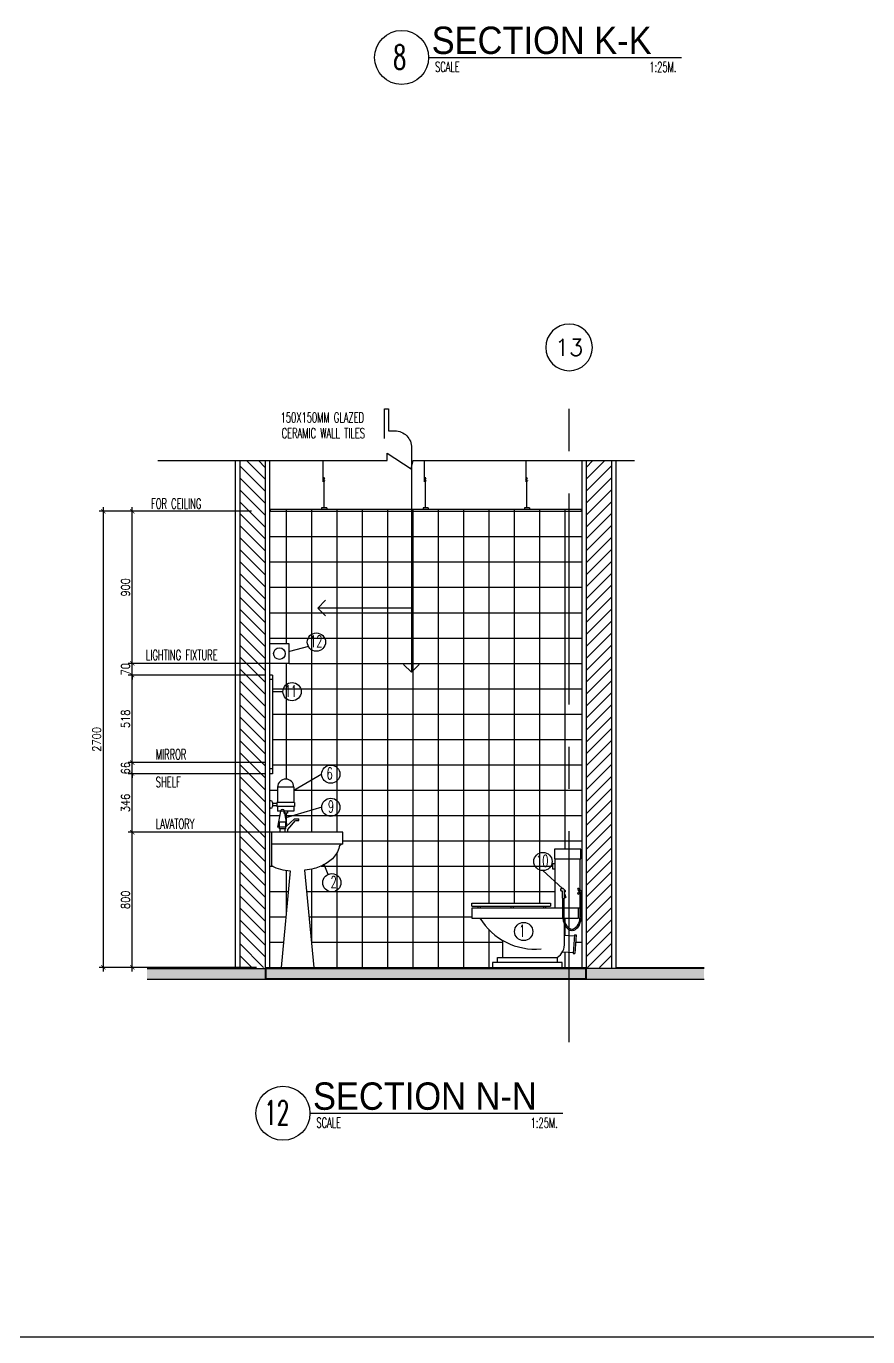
# Model space of a CAD drawing. Extents: x -233600 to -204723, y 196485 to 216410.
# Drawn here: x -214686 to -209704, y 196485 to 204245 of the extents above; entities that cross this region are included whole.
import ezdxf
from ezdxf.enums import TextEntityAlignment as Align

# ---------------------------------------------------------------- set-up
doc = ezdxf.new("R2010")
doc.units = 0
doc.header["$LTSCALE"] = 500
doc.header["$MEASUREMENT"] = 0
for name, pattern in [('CENTERX2', [4, 2.5, -0.5, 0.5, -0.5]), ('DASHED', [0.75, 0.5, -0.25]), ('HIDDEN2', [0.1875, 0.125, -0.0625])]:
    doc.linetypes.add(name, pattern=pattern)
doc.layers.get('0').update_dxf_attribs({"linetype": 'CONTINUOUS'})
doc.layers.get('DEFPOINTS').update_dxf_attribs({"linetype": 'CONTINUOUS'})
for name, color, linetype in [('AX-CR', 2, 'CONTINUOUS'), ('AX-TXT', 2, 'CONTINUOUS'), ('AXES', 11, 'CENTERX2'), ('Dimout', 4, 'CONTINUOUS'), ('DW', 7, 'CONTINUOUS'), ('ELE', 3, 'CONTINUOUS'), ('ELV', 7, 'CONTINUOUS'), ('FIX', 2, 'CONTINUOUS'), ('HatchA', 11, 'CONTINUOUS'), ('Plaster', 7, 'CONTINUOUS'), ('SANI', 2, 'CONTINUOUS'), ('Tile', 5, 'CONTINUOUS'), ('TITLE', 1, 'CONTINUOUS'), ('TXT', 2, 'CONTINUOUS'), ('TXT1', 2, 'CONTINUOUS'), ('WALL', 6, 'CONTINUOUS'), ('WallPartition', 2, 'CONTINUOUS'), ('Windows', 9, 'CONTINUOUS')]:
    doc.layers.add(name, color=color, linetype=linetype)
doc.styles.add('DIM', font='simplex.shx', dxfattribs={"width": 0.85})
doc.styles.add('ROMANS', font='romans.shx', dxfattribs={"width": 0.6})
doc.styles.add('TTXT', font='swisse.ttf', dxfattribs={"width": 0.9})
doc.dimstyles.new('DIM1-25', dxfattribs={"dimscale": 25, "dimtxt": 2, "dimasz": 1, "dimexe": 1, "dimexo": 1, "dimgap": 0.6, "dimtad": 1, "dimdec": 0, "dimdsep": 46, "dimtxsty": 'DIM', "dimblk1": 'ARCHTICK', "dimblk2": 'ARCHTICK', "dimsah": 1, "dimcen": 0.09, "dimdle": 1, "dimclrd": 256, "dimclrt": 2, "dimadec": 0, "dimazin": 0, "dimtfac": 1, "dimtdec": 0, "dimtix": 1, "dimtmove": 1, "dimatfit": 3, "dimldrblk": 'ARCHTICK', "dimfxl": 0, "dimtvp": 2, "dimtolj": 1, "dimtzin": 0, "dimarcsym": 0})

# ---------------------------------------------------------------- blocks, each defined once
blk = doc.blocks.new('A0-BOX')
at = {"layer": 'TITLE'}
blk.add_line((0, 0), (113.3, 0), dxfattribs=at)
blk = doc.blocks.new('walling')
at = {"layer": 'ELV'}
blk.add_line((0.1363, -1.1797), (-0.4198, -1.1797), dxfattribs=at)
blk.add_lwpolyline([(-0.025, -0.176), (-0.025, 0), (0, 0), (0, -0.1306), (0.0363, -0.1306, -0.414214), (0.1363, -0.2306), (0.1363, -1.5582)], format="xyb", dxfattribs=at)
at = {"layer": 'WALL'}
for p, q in [((-0.4198, -1.1797), (-0.3736, -1.1334)), ((-0.4198, -1.1797), (-0.3736, -1.2259)), ((0.1345, -1.56), (0.0882, -1.5137)), ((0.1345, -1.56), (0.1808, -1.5137))]:
    blk.add_line(p, q, dxfattribs=at)
at = {"layer": 'TXT', "style": 'ROMANS', "width": 0.6}
for s, p in [('150X150MM GLAZED', (-0.639, -0.0816)), ('CERAMIC WALL TILES', (-0.6331, -0.1746))]:
    blk.add_text(s, height=0.06, dxfattribs=at).set_placement(p)
blk = doc.blocks.new('_ARCHTICK')
at = {"color": 0, "linetype": 'ByBlock', "const_width": 0.15}
blk.add_lwpolyline([(-0.5, -0.5), (0.5, 0.5)], dxfattribs=at)
blk = doc.blocks.new('*D162')
at = {"layer": 'DEFPOINTS', "color": 0}
for p in [(-214058.1, 201372.7), (-213327.1, 201372.7), (-213348.4, 200472.7)]:
    blk.add_point(p, dxfattribs=at)
at = {"layer": 'Dimout', "color": 0, "lineweight": -2}
for p, q in [((-213352.1, 201372.7), (-214083.1, 201372.7)), ((-213373.4, 200472.7), (-214083.1, 200472.7))]:
    blk.add_line(p, q, dxfattribs=at)
at = {"layer": 'Dimout', "lineweight": -2}
blk.add_line((-214058.1, 200447.7), (-214058.1, 201397.7), dxfattribs=at)
at = {"layer": 'Dimout', "lineweight": -2, "xscale": 25, "yscale": 25, "zscale": 25}
for p, rotation in [((-214058.1, 201372.7), 90), ((-214058.1, 200472.7), 270)]:
    blk.add_blockref('_ARCHTICK', p, dxfattribs=dict(at, rotation=rotation))
at = {"layer": 'Dimout', "color": 2, "insert": (-214098.1, 200922.7), "char_height": 50, "attachment_point": 5, "rotation": 90, "style": 'DIM'}
blk.add_mtext('\\A1;900', dxfattribs=at)
blk = doc.blocks.new('*D159')
at = {"layer": 'DEFPOINTS', "color": 0}
for p in [(-214229, 201372.7), (-213327.1, 201372.7), (-213297.4, 198672.7)]:
    blk.add_point(p, dxfattribs=at)
at = {"layer": 'Dimout', "color": 0, "lineweight": -2}
for p, q in [((-213352.1, 201372.7), (-214254, 201372.7)), ((-213322.4, 198672.7), (-214254, 198672.7))]:
    blk.add_line(p, q, dxfattribs=at)
at = {"layer": 'Dimout', "lineweight": -2}
blk.add_line((-214229, 198647.7), (-214229, 201397.7), dxfattribs=at)
at = {"layer": 'Dimout', "lineweight": -2, "xscale": 25, "yscale": 25, "zscale": 25}
for p, rotation in [((-214229, 201372.7), 90), ((-214229, 198672.7), 270)]:
    blk.add_blockref('_ARCHTICK', p, dxfattribs=dict(at, rotation=rotation))
at = {"layer": 'Dimout', "color": 2, "insert": (-214269, 200022.7), "char_height": 50, "attachment_point": 5, "rotation": 90, "style": 'DIM'}
blk.add_mtext('\\A1;2700', dxfattribs=at)
blk = doc.blocks.new('A$C03B742BD')
at = {"layer": 'SANI'}
for p, q in [((0, 0.238), (0, 0.247)), ((0.003, 0.25), (0.01, 0.25)), ((0.003, 0.235), (0.007, 0.235)), ((0.0225, 0.192), (0.0225, 0.2375)), ((0.1091, 0.234), (0.1003, 0.2428)), ((0.1155, 0.2404), (0.1067, 0.2492)), ((0.01, 0.192), (0.01, 0.232)), ((0.012, 0.19), (0.0205, 0.19)), ((0.0225, 0.221), (0.0291, 0.197)), ((0.0225, 0.2172), (0.0282, 0.1967)), ((0.1091, 0.2324), (0.1003, 0.2237)), ((0.1155, 0.2261), (0.1067, 0.2173))]:
    blk.add_line(p, q, dxfattribs=at)
for points in [[(0.0225, 0.2283, 0.064258), (0.0248, 0.2292, 0.106392), (0.0269, 0.2311, 0.159292), (0.0277, 0.2335, 0.159292), (0.0269, 0.236, 0.106392), (0.0248, 0.2379, 0.066222), (0.0224, 0.2388, 0.057624)], [(0.0225, 0.2303, 0.046557), (0.0238, 0.2309, 0.106392), (0.0253, 0.2323, 0.159292), (0.0257, 0.2335, 0.159292), (0.0253, 0.2348, 0.106392), (0.0238, 0.2362, 0.046557), (0.0225, 0.2367, 0.057624)], [(0.12, 0.2271), (0.12, 0.09, -0.060702), (0.1156, 0.0539, -0.074102), (0.1043, 0.0264, -0.106911), (0.0852, 0.0059, -0.152771), (0.0663, 0, -0.152771), (0.0473, 0.0059, -0.106911), (0.0282, 0.0264, -0.074102), (0.0169, 0.0539, -0.060702), (0.0125, 0.09), (0.0125, 0.19)], [(0.1125, 0.2231), (0.1125, 0.09, -0.060702), (0.1083, 0.0557, -0.074102), (0.0978, 0.0302, -0.106911), (0.0809, 0.0121, -0.152771), (0.0663, 0.0075, -0.152771), (0.0516, 0.0121, -0.106911), (0.0347, 0.0302, -0.074102), (0.0242, 0.0557, -0.060702), (0.02, 0.09), (0.02, 0.19)]]:
    blk.add_lwpolyline(points, format="xyb", dxfattribs=at)
blk.add_circle((0.1163, 0.2332), 0.0072, dxfattribs=at)
for centre, radius, start, end in [((0.003, 0.247), 0.003, 90, 180), ((0.003, 0.238), 0.003, 180, 270), ((0.007, 0.232), 0.003, 0, 90), ((0.01, 0.2375), 0.0125, 0, 90), ((0.1035, 0.246), 0.0045, 45, 225), ((0.012, 0.192), 0.002, 180, 270), ((0.0205, 0.192), 0.002, 270, 0), ((0.0286, 0.1968), 0.0005, 194.53893, 16.23807), ((0.1035, 0.2205), 0.0045, 135, 315)]:
    blk.add_arc(centre, radius, start, end, dxfattribs=at)
blk = doc.blocks.new('COMP')
at = {"layer": 'FIX'}
for p, q in [((-0.0411, 0.35), (-0.0411, 0.6416)), ((0.1079, 0.35), (0.1079, 0.6416)), ((-0.0575, 0.6125), (-0.0575, 0.5833)), ((-0.0411, 0.6125), (-0.0575, 0.6125)), ((-0.0575, 0.5833), (-0.0411, 0.5833)), ((-0.5343, 0.3618), (-0.5343, 0.3792)), ((-0.5343, 0.3792), (-0.0685, 0.3792)), ((-0.5343, 0.3618), (-0.0685, 0.3618)), ((-0.5343, 0.35), (-0.5343, 0.2917)), ((0.1079, 0.35), (-0.5343, 0.35)), ((-0.4959, 0.35), (-0.4959, 0.3618)), ((-0.4825, 0.35), (-0.4825, 0.3618)), ((-0.301, 0.35), (-0.301, 0.3618)), ((-0.2876, 0.35), (-0.2876, 0.3618)), ((-0.1087, 0.35), (-0.1087, 0.3618)), ((-0.0953, 0.35), (-0.0953, 0.3618)), ((-0.0685, 0.3792), (-0.0685, 0.3618)), ((0.0971, 0.2917), (0.0971, 0.35)), ((-0.5343, 0.2917), (0.0971, 0.2917)), ((0.0146, 0.1458), (0.0146, 0.2917)), ((-0.3528, 0.1603), (-0.3528, 0.0583)), ((0.0146, 0.1914), (0.0738, 0.1873)), ((0.0741, 0.1923), (0.0665, 0.0825)), ((0.0741, 0.1923), (0.0841, 0.1916)), ((0.0841, 0.1916), (0.0765, 0.0818)), ((0.0027, 0.092), (0.0669, 0.0875)), ((0.0665, 0.0825), (0.0765, 0.0818)), ((-0.382, 0.0583), (-0.0292, 0.0583)), ((-0.382, 0.0292), (-0.382, 0.0583)), ((-0.0292, 0.0583), (-0.0292, 0.0292))]:
    blk.add_line(p, q, dxfattribs=at)
for points in [[(0.1117, 0.6416), (0.1117, 0.7), (-0.0449, 0.7), (-0.0449, 0.6416)], [(0, 0), (0, 0.0292), (-0.4111, 0.0292), (-0.4111, 0)]]:
    blk.add_lwpolyline(points, close=True, dxfattribs=at)
for centre, radius, start, end in [((-0.1594, 0.4916), 0.3837, 211.41144, 275.3446), ((-0.0802, 0.1385), 0.0951, 302.4712, 4.3987)]:
    blk.add_arc(centre, radius, start, end, dxfattribs=at)
blk = doc.blocks.new('*D161')
at = {"layer": 'DEFPOINTS', "color": 0}
for p in [(-214058.1, 200472.7), (-213213.1, 200472.7), (-213246.1, 200402.7)]:
    blk.add_point(p, dxfattribs=at)
at = {"layer": 'Dimout', "color": 0, "lineweight": -2}
for p, q in [((-213238.1, 200472.7), (-214083.1, 200472.7)), ((-213271.1, 200402.7), (-214083.1, 200402.7))]:
    blk.add_line(p, q, dxfattribs=at)
at = {"layer": 'Dimout', "lineweight": -2}
for p, q in [((-214058.1, 200472.7), (-214058.1, 200497.7)), ((-214058.1, 200402.7), (-214058.1, 200472.7)), ((-214058.1, 200402.7), (-214058.1, 200377.7))]:
    blk.add_line(p, q, dxfattribs=at)
at = {"layer": 'Dimout', "lineweight": -2, "xscale": 25, "yscale": 25, "zscale": 25}
for p, rotation in [((-214058.1, 200472.7), 270), ((-214058.1, 200402.7), 90)]:
    blk.add_blockref('_ARCHTICK', p, dxfattribs=dict(at, rotation=rotation))
at = {"layer": 'Dimout', "color": 2, "insert": (-214098.1, 200437.7), "char_height": 50, "attachment_point": 5, "rotation": 90, "style": 'DIM'}
blk.add_mtext('\\A1;70', dxfattribs=at)
blk = doc.blocks.new('*D165')
at = {"layer": 'DEFPOINTS', "color": 0}
for p in [(-214058.1, 200402.7), (-213246.1, 200402.7), (-213246.1, 199885)]:
    blk.add_point(p, dxfattribs=at)
at = {"layer": 'Dimout', "color": 0, "lineweight": -2}
for p, q in [((-213271.1, 200402.7), (-214083.1, 200402.7)), ((-213271.1, 199885), (-214083.1, 199885))]:
    blk.add_line(p, q, dxfattribs=at)
at = {"layer": 'Dimout', "lineweight": -2}
blk.add_line((-214058.1, 199860), (-214058.1, 200427.7), dxfattribs=at)
at = {"layer": 'Dimout', "lineweight": -2, "xscale": 25, "yscale": 25, "zscale": 25}
for p, rotation in [((-214058.1, 200402.7), 90), ((-214058.1, 199885), 270)]:
    blk.add_blockref('_ARCHTICK', p, dxfattribs=dict(at, rotation=rotation))
at = {"layer": 'Dimout', "color": 2, "insert": (-214098.1, 200143.8), "char_height": 50, "attachment_point": 5, "rotation": 90, "style": 'DIM'}
blk.add_mtext('\\A1;518', dxfattribs=at)
blk = doc.blocks.new('*D164')
at = {"layer": 'DEFPOINTS', "color": 0}
for p in [(-214058.1, 199819), (-213246.1, 199819), (-213060, 199472.7)]:
    blk.add_point(p, dxfattribs=at)
at = {"layer": 'Dimout', "color": 0, "lineweight": -2}
for p, q in [((-213271.1, 199819), (-214083.1, 199819)), ((-213085, 199472.7), (-214083.1, 199472.7))]:
    blk.add_line(p, q, dxfattribs=at)
at = {"layer": 'Dimout', "lineweight": -2}
blk.add_line((-214058.1, 199447.7), (-214058.1, 199844), dxfattribs=at)
at = {"layer": 'Dimout', "lineweight": -2, "xscale": 25, "yscale": 25, "zscale": 25}
for p, rotation in [((-214058.1, 199819), 90), ((-214058.1, 199472.7), 270)]:
    blk.add_blockref('_ARCHTICK', p, dxfattribs=dict(at, rotation=rotation))
at = {"layer": 'Dimout', "color": 2, "insert": (-214098.1, 199645.9), "char_height": 50, "attachment_point": 5, "rotation": 90, "style": 'DIM'}
blk.add_mtext('\\A1;346', dxfattribs=at)
blk = doc.blocks.new('*D163')
at = {"layer": 'DEFPOINTS', "color": 0}
for p in [(-214058.1, 199885), (-213246.1, 199885), (-213246.1, 199819)]:
    blk.add_point(p, dxfattribs=at)
at = {"layer": 'Dimout', "lineweight": -2}
for p, q in [((-214058.1, 199885), (-214058.1, 199910)), ((-214058.1, 199819), (-214058.1, 199885)), ((-214058.1, 199819), (-214058.1, 199794))]:
    blk.add_line(p, q, dxfattribs=at)
at = {"layer": 'Dimout', "color": 0, "lineweight": -2}
for p, q in [((-213271.1, 199885), (-214083.1, 199885)), ((-213271.1, 199819), (-214083.1, 199819))]:
    blk.add_line(p, q, dxfattribs=at)
at = {"layer": 'Dimout', "lineweight": -2, "xscale": 25, "yscale": 25, "zscale": 25}
for p, rotation in [((-214058.1, 199885), 270), ((-214058.1, 199819), 90)]:
    blk.add_blockref('_ARCHTICK', p, dxfattribs=dict(at, rotation=rotation))
at = {"layer": 'Dimout', "color": 2, "insert": (-214098.1, 199852), "char_height": 50, "attachment_point": 5, "rotation": 90, "style": 'DIM'}
blk.add_mtext('\\A1;66', dxfattribs=at)
blk = doc.blocks.new('*D160')
at = {"layer": 'DEFPOINTS', "color": 0}
for p in [(-214058.1, 199472.7), (-213060, 199472.7), (-213297.4, 198672.7)]:
    blk.add_point(p, dxfattribs=at)
at = {"layer": 'Dimout', "color": 0, "lineweight": -2}
for p, q in [((-213085, 199472.7), (-214083.1, 199472.7)), ((-213322.4, 198672.7), (-214083.1, 198672.7))]:
    blk.add_line(p, q, dxfattribs=at)
at = {"layer": 'Dimout', "lineweight": -2}
blk.add_line((-214058.1, 198647.7), (-214058.1, 199497.7), dxfattribs=at)
at = {"layer": 'Dimout', "lineweight": -2, "xscale": 25, "yscale": 25, "zscale": 25}
for p, rotation in [((-214058.1, 199472.7), 90), ((-214058.1, 198672.7), 270)]:
    blk.add_blockref('_ARCHTICK', p, dxfattribs=dict(at, rotation=rotation))
at = {"layer": 'Dimout', "color": 2, "insert": (-214098.1, 199072.7), "char_height": 50, "attachment_point": 5, "rotation": 90, "style": 'DIM'}
blk.add_mtext('\\A1;800', dxfattribs=at)
blk = doc.blocks.new('AXU')
at = {"layer": 'AX-CR'}
blk.add_circle((0, 350), 350, dxfattribs=at)
at = {"layer": 'AX-TXT', "style": 'ROMANS'}
blk.add_attdef('AX', text='', height=250, dxfattribs=at).set_placement((0, 350), align=Align.MIDDLE)
blk = doc.blocks.new('GAN')
for p, q in [((-0.0212, 0.1644), (-0.0212, 0.29)), ((-0.0155, 0.01), (-0.0155, 0.1918)), ((0, 0.01), (-0.031, 0.01)), ((-0.031, 0.01), (-0.031, 0)), ((0, 0.01), (0, 0))]:
    blk.add_line(p, q)
blk.add_lwpolyline([(-0.0118, 0.184), (-0.024, 0.1754), (-0.0113, 0.1703)])

msp = doc.modelspace()

# ---------------------------------------------------------------- hatches: boundary and pattern name
at = {"layer": 'HatchA'}
h = msp.add_hatch(dxfattribs=at)
h.set_pattern_fill('ANSI31', color=256, scale=400, style=0)
h.set_pattern_definition([(135, (-400702.71, -12642.67), (35.355339, 35.355339), [])])
h.paths.add_polyline_path([(-213421.1, 201672.7), (-213271.1, 201672.7), (-213271.1, 198672.7), (-213421.1, 198672.7)])
h = msp.add_hatch(dxfattribs=at)
h.set_pattern_fill('ANSI31', color=256, scale=400, style=0)
h.set_pattern_definition([(45, (-23940.464, -12642.67), (-35.355339, 35.355339), [])])
h.paths.add_polyline_path([(-211222, 201672.7), (-211372, 201672.7), (-211372, 198672.7), (-211222, 198672.7)])
at = {"layer": 'Windows'}
h = msp.add_hatch(dxfattribs=at)
h.set_pattern_fill('AR-SAND', color=256, scale=25, style=0)
h.set_pattern_definition([(37.5, (0, 0), (-1.574834, 48.170594), [0, -38, 0, -42.5, 0, -40.625]), (7.5, (0, 0), (44.244418, 70.553652), [0, -20.5, 0, -34.25, 0, -13.125]), (327.5, (-30.75, 0), (77.8535465, 0.1414763), [0, -12.5, 0, -45, 0, -58.75]), (317.5, (-30.75, 0), (75.153165, 21.941889), [0, -6.25, 0, -29.5, 0, -33.75])])
h.paths.add_polyline_path([(-213271.1, 198666.7), (-213970, 198666.7), (-213970, 198602.7), (-213271.1, 198602.7)])
h.paths.add_polyline_path([(-211472.1, 198666.7), (-213267.1, 198666.7), (-213267.1, 198606.7), (-211472.1, 198606.7)])
h.paths.add_polyline_path([(-211376, 198666.7), (-211472.1, 198666.7), (-211472.1, 198606.7), (-211376, 198606.7)])
h.paths.add_polyline_path([(-210673.2, 198666.7), (-211372, 198666.7), (-211372, 198602.7), (-210673.2, 198602.7)])

# ---------------------------------------------------------------- linework, layer by layer
msp.add_line((-211400.8, 201382.7), (-213242.4, 201382.7))
at = {"layer": 'AXES'}
msp.add_line((-211472.1, 198228.8), (-211472.1, 202205.4), dxfattribs=at)
at = {"layer": 'DW'}
for p, q in [((-213015.7, 200572.2), (-213127.3, 200542.2)), ((-213166, 200304.6), (-213228, 200304.6)), ((-212936.9, 199816.5), (-213101.7, 199719.5)), ((-212936.9, 199620.5), (-213150, 199558.8)), ((-212898.5, 199222.9), (-212922.3, 199281.1))]:
    msp.add_line(p, q, dxfattribs=at)
at = {"layer": 'ELE'}
msp.add_lwpolyline([(-213906, 201672.7), (-212549.8, 201672.7), (-212549.8, 201717.9), (-212406.3, 201624.4), (-212394.5, 201672.7), (-212127.7, 201672.7), (-211085.6, 201672.7)], dxfattribs=at)
at = {"layer": 'FIX', "color": 2}
msp.add_line((-211627.2, 199245.7), (-211511.4, 199139.8), dxfattribs=at)
for centre in [(-212968, 200598.4), (-213112, 200304.6), (-212883, 199816.5), (-212882.9, 199620.5), (-211627.2, 199299.7), (-212876.5, 199173.6), (-211741.5, 198884.8)]:
    msp.add_circle(centre, 54, dxfattribs=at)
at = {"layer": 'Plaster'}
for p, q in [((-213448.1, 201672.7), (-213448.1, 198669.7)), ((-213246.1, 201672.7), (-213246.1, 198672.7)), ((-211397, 201672.7), (-211397, 198672.7)), ((-211195, 201672.7), (-211195, 198666.7)), ((-213242.4, 201382.7), (-213242.4, 201372.7)), ((-211400.8, 201382.7), (-211400.8, 201372.7)), ((-213970, 198669.7), (-213421.1, 198669.7)), ((-213271.1, 198672.7), (-211372, 198672.7)), ((-213271.1, 198666.7), (-211372, 198666.7)), ((-210673.2, 198669.7), (-211195, 198669.7))]:
    msp.add_line(p, q, dxfattribs=at)
at = {"layer": 'SANI', "color": 6}
for p, q in [((-212303.6, 204060), (-210807.5, 204060)), ((-213006.1, 197808.9), (-211510, 197808.9))]:
    msp.add_line(p, q, dxfattribs=at)
at = {"layer": 'SANI'}
for p, q in [((-213129.3, 200587.7), (-213244.4, 200587.7)), ((-213244.4, 200472.7), (-213244.4, 200587.7)), ((-213129.3, 200472.7), (-213129.3, 200587.7)), ((-213129.3, 200472.7), (-213244.4, 200472.7)), ((-213228, 200402.7), (-213246.1, 200402.7)), ((-213228, 200376.4), (-213246.1, 200376.4)), ((-213228, 200402.7), (-213228, 199819)), ((-213228, 199847.8), (-213246.1, 199847.8)), ((-213228, 199819), (-213246.1, 199819)), ((-213101.7, 199739.8), (-213197.6, 199739.8)), ((-213197.6, 199739.8), (-213197.6, 199648.8)), ((-213101.7, 199739.8), (-213101.7, 199648.8)), ((-213237.6, 199659.1), (-213243.3, 199659.1)), ((-213237.6, 199614.6), (-213243.3, 199614.6)), ((-213228, 199649.5), (-213228, 199624.2)), ((-213201.4, 199643.6), (-213228, 199643.6)), ((-213201.4, 199628.3), (-213228, 199628.3)), ((-213097.8, 199648.8), (-213201.4, 199648.8)), ((-213201.4, 199648.8), (-213201.4, 199625.8)), ((-213097.8, 199625.8), (-213201.4, 199625.8)), ((-213197.6, 199625.8), (-213197.6, 199597.4)), ((-213180.1, 199598), (-213197.6, 199501.8)), ((-213101.7, 199597.4), (-213197.6, 199597.4)), ((-213160.2, 199597.4), (-213160.2, 199585.9)), ((-213139.1, 199585.9), (-213160.2, 199585.9)), ((-213141.8, 199511.3), (-213157.5, 199598)), ((-213139.1, 199597.4), (-213139.1, 199585.9)), ((-213101.7, 199625.8), (-213101.7, 199597.4)), ((-213097.8, 199648.8), (-213097.8, 199625.8)), ((-213148.9, 199501.8), (-213197.6, 199501.8)), ((-213187.3, 199493), (-213187.3, 199531.4)), ((-213148.9, 199493), (-213149, 199531.4)), ((-213098.7, 199552.5), (-213148.9, 199504.4)), ((-213137.8, 199488.3), (-213091.2, 199541.5)), ((-213098.7, 199552.5), (-213071.6, 199552.5)), ((-213091.2, 199541.5), (-213071.6, 199541.5)), ((-213071.6, 199541.5), (-213071.6, 199552.5)), ((-213182.5, 199473), (-213182.5, 199493)), ((-213153.7, 199473), (-213153.7, 199493)), ((-213137.8, 199473), (-213137.8, 199488.3)), ((-212812.5, 199462), (-212812.5, 199473))]:
    msp.add_line(p, q, dxfattribs=at)
at = {"layer": 'SANI', "linetype": 'Continuous'}
for p, q in [((-212812.5, 199473), (-213233.3, 199473)), ((-213233.3, 199473), (-213233.3, 199275.3)), ((-212812.5, 199401.1), (-212812.5, 199472.7)), ((-212812.5, 199401.1), (-213233.3, 199401.1)), ((-213123.4, 199245.1), (-213177.3, 198672.7)), ((-213038, 199247.4), (-212983.8, 198672.7))]:
    msp.add_line(p, q, dxfattribs=at)
at = {"layer": 'SANI', "linetype": 'DASHED'}
msp.add_lwpolyline([(-213149, 199531.4), (-213187.3, 199531.4)], dxfattribs=at)
msp.add_lwpolyline([(-213148.9, 199493), (-213187.3, 199493, 0.499277)], format="xyb", dxfattribs=at)
at = {"layer": 'SANI', "linetype": 'Continuous'}
msp.add_lwpolyline([(-212814.1, 199401.1, 0.355712), (-212833.1, 199386.1, -0.103437), (-212848.4, 199346.8, -0.107169), (-212904.6, 199291.4, -0.077294), (-212981.2, 199257.9, -0.037007), (-213038, 199247.4, -0.037007)], format="xyb", dxfattribs=at)
at = {"layer": 'SANI'}
msp.add_circle((-213186.9, 200530.2), 34.4, dxfattribs=at)
for centre, radius, start, end in [((-213149.6, 199739.8), 47.9, 0, 180), ((-213237.6, 199649.5), 9.59, 0, 90), ((-213237.6, 199624.2), 9.59, 270, 0), ((-213168.8, 199595.8), 11.5, 9.52728, 170.47272)]:
    msp.add_arc(centre, radius, start, end, dxfattribs=at)
at = {"layer": 'SANI', "linetype": 'Continuous'}
msp.add_arc((-213117.2, 199481.9), 237, 240.6758, 268.50039, dxfattribs=at)
at = {"layer": 'Tile'}
for p, q in [((-213246.1, 201372.7), (-211397, 201372.7)), ((-213146.6, 201382.7), (-213146.6, 200587.7)), ((-212996.6, 201382.7), (-212996.6, 199473)), ((-212846.6, 201382.7), (-212846.6, 199473)), ((-212696.6, 201382.7), (-212696.6, 198672.7)), ((-212546.6, 201382.7), (-212546.6, 198672.7)), ((-212396.6, 201382.7), (-212396.6, 198672.7)), ((-212246.6, 201382.7), (-212246.6, 198672.7)), ((-212096.6, 201382.7), (-212096.6, 198672.7)), ((-211946.6, 201382.7), (-211946.6, 199051.8)), ((-211796.6, 201382.7), (-211796.6, 199051.8)), ((-211646.6, 201382.7), (-211646.6, 199051.8)), ((-211496.6, 201382.7), (-211496.6, 199372.6)), ((-213246.1, 201222.7), (-211397, 201222.7)), ((-213246.1, 201072.7), (-211397, 201072.7)), ((-213246.1, 200922.7), (-211397, 200922.7)), ((-213246.1, 200772.7), (-211397, 200772.7)), ((-213246.1, 200622.7), (-211397, 200622.7)), ((-213146.6, 200472.7), (-213146.6, 199787.7)), ((-213129.3, 200472.7), (-211397, 200472.7)), ((-213228, 200322.7), (-211397, 200322.7)), ((-213228, 200172.7), (-211397, 200172.7)), ((-213228, 200022.7), (-211397, 200022.7)), ((-213228, 199872.7), (-211397, 199872.7)), ((-213246.1, 199722.7), (-213197.6, 199722.7)), ((-213101.7, 199722.7), (-211397, 199722.7)), ((-213146.6, 199585.9), (-213146.6, 199537.8)), ((-213246.1, 199572.7), (-213184.7, 199572.7)), ((-213152.9, 199572.7), (-211397, 199572.7)), ((-212812.5, 199422.7), (-211397, 199422.7)), ((-212846.6, 199349.8), (-212846.6, 198672.7)), ((-213246.1, 199272.7), (-213224.6, 199272.7)), ((-212939.4, 199272.7), (-211571.5, 199272.7)), ((-213146.6, 199246.7), (-213146.6, 198999.3)), ((-212996.6, 199254.2), (-212996.6, 198808.1)), ((-213246.1, 199122.7), (-213135, 199122.7)), ((-213026.2, 199122.7), (-211555.1, 199122.7)), ((-213246.1, 198972.7), (-213149.1, 198972.7)), ((-213012.1, 198972.7), (-212048.3, 198972.7)), ((-211496.6, 198964.3), (-211496.6, 198863.9)), ((-211946.6, 198894.9), (-211946.6, 198672.7)), ((-213246.1, 198822.7), (-213163.2, 198822.7)), ((-212998, 198822.7), (-211866.8, 198822.7)), ((-211432.8, 198822.7), (-211397, 198822.7)), ((-211496.6, 198763.6), (-211496.6, 198672.7))]:
    msp.add_line(p, q, dxfattribs=at)
at = {"layer": 'TITLE', "color": 6}
for centre in [(-212463.6, 204060), (-213166.1, 197808.9)]:
    msp.add_circle(centre, 160, dxfattribs=at)
at = {"layer": 'WALL'}
for p, q in [((-213421.1, 201672.7), (-213421.1, 198666.7)), ((-213271.1, 201672.7), (-213271.1, 198602.7)), ((-211372, 201672.7), (-211372, 198602.7)), ((-211222, 201672.7), (-211222, 198666.7)), ((-213970, 198666.7), (-213271.1, 198666.7)), ((-213267.1, 198666.7), (-213267.1, 198606.7)), ((-211376, 198666.7), (-211376, 198606.7)), ((-210673.2, 198666.7), (-211372, 198666.7)), ((-213970, 198602.7), (-210673.2, 198602.7)), ((-213267.1, 198606.7), (-211376, 198606.7))]:
    msp.add_line(p, q, dxfattribs=at)
at = {"layer": 'WallPartition', "linetype": 'HIDDEN2', "const_width": 2}
msp.add_lwpolyline([(-213269.1, 198666.7), (-213269.1, 198604.7), (-211374, 198604.7), (-211374, 198666.7)], dxfattribs=at)

# ---------------------------------------------------------------- block references
for name, p, xscale, yscale, zscale in [('A0-BOX', (-233600.1, 196485.4), 250, 250, 250), ('GAN', (-212906.1, 201382.7), 1000, 1000, 1000), ('GAN', (-212306.1, 201382.7), 1000, 1000, 1000), ('GAN', (-211706.1, 201382.7), 1000, 1000, 1000)]:
    msp.add_blockref(name, p, dxfattribs=dict(xscale=xscale, yscale=yscale, zscale=zscale))
at = {"layer": 'AXES'}
ref = msp.add_blockref('AXU', (-211472.1, 202481.4), dxfattribs=dict(at, xscale=-0.3942857142857143, yscale=0.3942857142857143, zscale=0.3942857142857143, rotation=180))
ref.add_attrib('AX', '13', dxfattribs={"layer": 'AX-TXT', "color": 6, "height": 98.57, "style": 'ROMANS'}).set_placement((-211472.1, 202343.4), align=Align.MIDDLE)
at = {"layer": 'SANI', "xscale": 1000, "yscale": 1000, "zscale": 1000}
msp.add_blockref('A$C03B742BD', (-211521.4, 198889.8), dxfattribs=at)
at = {"layer": 'WALL', "xscale": 1000, "yscale": 1000, "zscale": 1000}
msp.add_blockref('walling', (-212540.6, 201979.9), dxfattribs=at)
at = {"layer": 'Windows', "xscale": 1000, "yscale": 1000, "zscale": 1000}
msp.add_blockref('COMP', (-211514, 198672.7), dxfattribs=at)

# ---------------------------------------------------------------- texts
at = {"layer": 'TITLE', "style": 'ROMANS', "width": 0.6}
for s, height, p in [('8', 143.9, (-212512.4, 203990.5)), ('12', 143.92, (-213276.4, 197739.4))]:
    msp.add_text(s, height=height, dxfattribs=at).set_placement(p)
at = {"layer": 'TXT', "style": 'ROMANS', "width": 0.6}
for s, height, p in [('SCALE', 60, (-212265.9, 203974.5)), ('1:25M.', 60, (-210997.3, 203973.2)), ('FOR CEILING', 60, (-213946.6, 201388.2)), ('12', 70, (-213004.6, 200567.5)), ('LIGHTING FIXTURE', 60, (-213977, 200491.9)), ('11', 70, (-213154.6, 200273.8)), ('MIRROR', 60, (-213918.6, 199904.2)), ('6', 70, (-212907.9, 199785.7)), ('SHELF', 60, (-213918.6, 199739.8)), ('9', 70, (-212900, 199589.7)), ('LAVATORY', 60, (-213918.6, 199491.9)), ('10', 70, (-211666.5, 199268.8)), ('2', 70, (-212883.7, 199142.7)), ('1', 70, (-211767.7, 198854)), ('SCALE', 60, (-212968.3, 197723.4)), ('1:25M.', 60, (-211699.8, 197722.1))]:
    msp.add_text(s, height=height, dxfattribs=at).set_placement(p)
at = {"layer": 'TXT1', "color": 6, "style": 'TTXT', "width": 0.9}
for s, p in [('SECTION K-K', (-212285.8, 204080.4)), ('SECTION N-N', (-212988.3, 197829.3))]:
    msp.add_text(s, height=162.094, dxfattribs=at).set_placement(p)

# ---------------------------------------------------------------- dimensions: what is measured, and where the dimension line sits
at = {"layer": 'Dimout'}
for base, p1, p2, picture, middle in [((-214229, 201372.7), (-213297.4, 198672.7), (-213327.1, 201372.7), '*D159', (-214269, 200022.7)), ((-214058.1, 201372.7), (-213348.4, 200472.7), (-213327.1, 201372.7), '*D162', (-214098.1, 200922.7)), ((-214058.1, 200472.7), (-213246.1, 200402.7), (-213213.1, 200472.7), '*D161', (-214098.1, 200437.7)), ((-214058.1, 200402.7), (-213246.1, 199885), (-213246.1, 200402.7), '*D165', (-214098.1, 200143.8)), ((-214058.1, 199885), (-213246.1, 199819), (-213246.1, 199885), '*D163', (-214098.1, 199852)), ((-214058.1, 199819), (-213060, 199472.7), (-213246.1, 199819), '*D164', (-214098.1, 199645.9)), ((-214058.1, 199472.7), (-213297.4, 198672.7), (-213060, 199472.7), '*D160', (-214098.1, 199072.7))]:
    dim = msp.add_linear_dim(base=base, p1=p1, p2=p2, angle=90, dimstyle='DIM1-25', dxfattribs=at)
    dim.commit()
    dim.dimension.update_dxf_attribs({"geometry": picture, "text_midpoint": middle})

doc.saveas('drawing.dxf')
